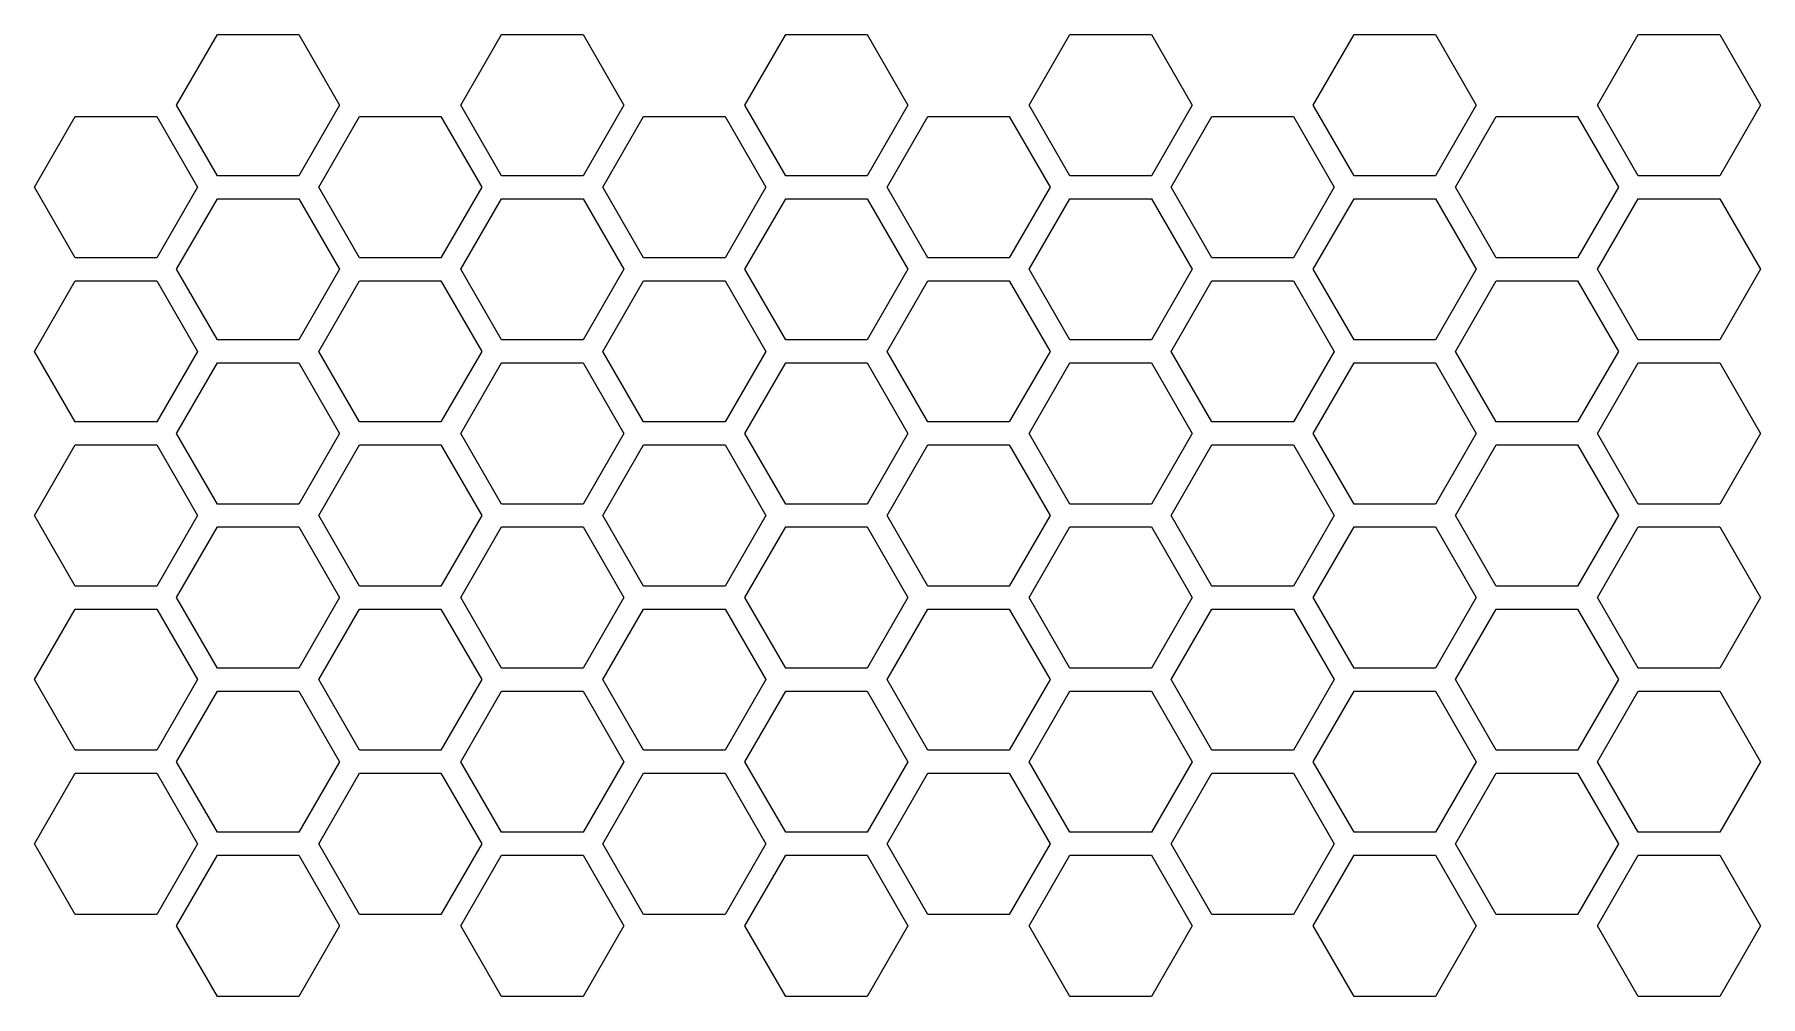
# Model space of a CAD drawing. Extents: x 173 to 390, y -45 to 76.
import ezdxf

# ---------------------------------------------------------------- set-up
doc = ezdxf.new("R2010")
doc.units = 0
doc.layers.add('Layer_1', color=7, linetype='CONTINUOUS')

msp = doc.modelspace()

# ---------------------------------------------------------------- linework, layer by layer
at = {"layer": 'Layer_1', "color": 1}
for points in [[(190.674966, 67.171716), (195.792276, 76.035168), (206.026923, 76.035168), (211.144232, 67.171716), (206.026923, 58.30825), (195.792276, 58.30825)], [(226.364851, 67.171716), (231.482175, 76.035168), (241.716808, 76.035168), (246.834132, 67.171716), (241.716808, 58.30825), (231.482175, 58.30825)], [(262.054678, 67.171716), (267.172002, 76.035168), (277.406649, 76.035168), (282.523959, 67.171716), (277.406635, 58.30825), (267.172002, 58.30825)], [(297.744563, 67.171716), (302.861873, 76.035168), (313.09652, 76.035168), (318.213829, 67.171716), (313.09652, 58.30825), (302.861873, 58.30825)], [(333.434405, 67.171716), (338.551729, 76.035168), (348.786362, 76.035168), (353.903685, 67.171716), (348.786362, 58.30825), (338.551729, 58.30825)], [(369.124261, 67.171716), (374.241585, 76.035168), (384.476218, 76.035168), (389.593541, 67.171716), (384.476218, 58.30825), (374.24157, 58.30825)], [(172.830053, 56.86896), (177.947376, 65.732412), (188.182009, 65.732412), (193.299333, 56.86896), (188.182009, 48.005494), (177.947376, 48.005494)], [(208.51988, 56.86896), (213.637204, 65.732412), (223.871851, 65.732412), (228.98916, 56.86896), (223.871851, 48.005494), (213.637204, 48.005494)], [(244.209765, 56.86896), (249.327074, 65.732412), (259.561721, 65.732412), (264.679031, 56.86896), (259.561721, 48.005494), (249.327074, 48.005494)], [(279.89965, 56.86896), (285.016973, 65.732412), (295.251606, 65.732412), (300.36893, 56.86896), (295.251606, 48.005494), (285.016973, 48.005494)], [(315.589462, 56.86896), (320.706786, 65.732412), (330.941419, 65.732412), (336.058743, 56.86896), (330.941419, 48.005494), (320.706786, 48.005494)], [(351.279362, 56.86896), (356.396671, 65.732412), (366.631318, 65.732412), (371.748628, 56.86896), (366.631318, 48.005494), (356.396671, 48.005494)], [(190.674966, 46.566147), (195.792276, 55.429613), (206.026923, 55.429613), (211.144232, 46.566147), (206.026923, 37.702695), (195.792276, 37.702695)], [(226.364851, 46.566147), (231.482175, 55.429613), (241.716808, 55.429613), (246.834132, 46.566147), (241.716808, 37.702695), (231.482175, 37.702695)], [(262.054678, 46.566147), (267.172002, 55.429613), (277.406649, 55.429613), (282.523959, 46.566147), (277.406635, 37.702695), (267.172002, 37.702695)], [(297.744563, 46.566147), (302.861873, 55.429613), (313.09652, 55.429613), (318.213829, 46.566147), (313.09652, 37.702695), (302.861873, 37.702695)], [(333.434405, 46.566147), (338.551729, 55.429613), (348.786362, 55.429613), (353.903685, 46.566147), (348.786362, 37.702695), (338.551729, 37.702695)], [(369.124261, 46.566147), (374.241585, 55.429613), (384.476218, 55.429613), (389.593541, 46.566147), (384.476218, 37.702695), (374.24157, 37.702695)], [(172.830053, 36.263391), (177.947376, 45.126857), (188.182009, 45.126857), (193.299333, 36.263391), (188.182009, 27.399939), (177.947376, 27.399939)], [(208.51988, 36.263391), (213.637204, 45.126857), (223.871851, 45.126857), (228.98916, 36.263391), (223.871851, 27.399939), (213.637204, 27.399939)], [(244.209765, 36.263391), (249.327074, 45.126857), (259.561721, 45.126857), (264.679031, 36.263391), (259.561721, 27.399939), (249.327074, 27.399939)], [(279.89965, 36.263391), (285.016973, 45.126857), (295.251606, 45.126857), (300.36893, 36.263391), (295.251606, 27.399939), (285.016973, 27.399939)], [(315.589462, 36.263391), (320.706786, 45.126857), (330.941419, 45.126857), (336.058743, 36.263391), (330.941419, 27.399939), (320.706786, 27.399939)], [(351.279362, 36.263391), (356.396671, 45.126857), (366.631318, 45.126857), (371.748628, 36.263391), (366.631318, 27.399939), (356.396671, 27.399939)], [(190.674966, 25.96062), (195.792276, 34.824072), (206.026923, 34.824072), (211.144232, 25.96062), (206.026923, 17.097154), (195.792276, 17.097154)], [(226.364851, 25.96062), (231.482175, 34.824072), (241.716808, 34.824072), (246.834132, 25.96062), (241.716808, 17.097154), (231.482175, 17.097154)], [(262.054678, 25.96062), (267.172002, 34.824072), (277.406649, 34.824072), (282.523959, 25.96062), (277.406635, 17.097154), (267.172002, 17.097154)], [(297.744563, 25.96062), (302.861873, 34.824072), (313.09652, 34.824072), (318.213829, 25.96062), (313.09652, 17.097154), (302.861873, 17.097154)], [(333.434405, 25.96062), (338.551729, 34.824072), (348.786362, 34.824072), (353.903685, 25.96062), (348.786362, 17.097154), (338.551729, 17.097154)], [(369.124261, 25.96062), (374.241585, 34.824072), (384.476218, 34.824072), (389.593541, 25.96062), (384.476218, 17.097154), (374.24157, 17.097154)], [(172.830053, 15.657836), (177.947376, 24.521288), (188.182009, 24.521288), (193.299333, 15.657836), (188.182009, 6.794384), (177.947376, 6.794384)], [(208.51988, 15.657836), (213.637204, 24.521288), (223.871851, 24.521288), (228.98916, 15.657836), (223.871851, 6.794384), (213.637204, 6.794384)], [(244.209765, 15.657836), (249.327074, 24.521288), (259.561721, 24.521288), (264.679031, 15.657836), (259.561721, 6.794384), (249.327074, 6.794384)], [(279.89965, 15.657836), (285.016973, 24.521288), (295.251606, 24.521288), (300.36893, 15.657836), (295.251606, 6.794384), (285.016973, 6.794384)], [(315.589462, 15.657836), (320.706786, 24.521288), (330.941419, 24.521288), (336.058743, 15.657836), (330.941419, 6.794384), (320.706786, 6.794384)], [(351.279362, 15.657836), (356.396671, 24.521288), (366.631318, 24.521288), (371.748628, 15.657836), (366.631318, 6.794384), (356.396671, 6.794384)], [(190.674966, 5.355051), (195.792276, 14.218517), (206.026923, 14.218517), (211.144232, 5.355051), (206.026923, -3.508401), (195.792276, -3.508401)], [(226.364851, 5.355051), (231.482175, 14.218517), (241.716808, 14.218517), (246.834132, 5.355051), (241.716808, -3.508401), (231.482175, -3.508401)], [(262.054678, 5.355051), (267.172002, 14.218517), (277.406649, 14.218517), (282.523959, 5.355051), (277.406635, -3.508401), (267.172002, -3.508401)], [(297.744563, 5.355051), (302.861873, 14.218517), (313.09652, 14.218517), (318.213829, 5.355051), (313.09652, -3.508401), (302.861873, -3.508401)], [(333.434405, 5.355051), (338.551729, 14.218517), (348.786362, 14.218517), (353.903685, 5.355051), (348.786362, -3.508401), (338.551729, -3.508401)], [(369.124261, 5.355051), (374.241585, 14.218517), (384.476218, 14.218517), (389.593541, 5.355051), (384.476218, -3.508401), (374.24157, -3.508401)], [(172.830053, -4.947748), (177.947376, 3.915718), (188.182009, 3.915718), (193.299333, -4.947748), (188.182009, -13.8112), (177.947376, -13.8112)], [(208.51988, -4.947748), (213.637204, 3.915718), (223.871851, 3.915718), (228.98916, -4.947748), (223.871851, -13.8112), (213.637204, -13.8112)], [(244.209765, -4.947748), (249.327074, 3.915718), (259.561721, 3.915718), (264.679031, -4.947748), (259.561721, -13.8112), (249.327074, -13.8112)], [(279.89965, -4.947748), (285.016973, 3.915718), (295.251606, 3.915718), (300.36893, -4.947748), (295.251606, -13.8112), (285.016973, -13.8112)], [(315.589462, -4.947748), (320.706786, 3.915718), (330.941419, 3.915718), (336.058743, -4.947748), (330.941419, -13.8112), (320.706786, -13.8112)], [(351.279362, -4.947748), (356.396671, 3.915718), (366.631318, 3.915718), (371.748628, -4.947748), (366.631318, -13.8112), (356.396671, -13.8112)], [(190.674966, -15.250475), (195.792276, -6.387023), (206.026923, -6.387023), (211.144232, -15.250475), (206.026923, -24.113942), (195.792276, -24.113942)], [(226.364851, -15.250475), (231.482175, -6.387023), (241.716808, -6.387023), (246.834132, -15.250475), (241.716808, -24.113942), (231.482175, -24.113942)], [(262.054678, -15.250475), (267.172002, -6.387023), (277.406649, -6.387023), (282.523959, -15.250475), (277.406635, -24.113942), (267.172002, -24.113942)], [(297.744563, -15.250475), (302.861873, -6.387023), (313.09652, -6.387023), (318.213829, -15.250475), (313.09652, -24.113942), (302.861873, -24.113942)], [(333.434405, -15.250475), (338.551729, -6.387023), (348.786362, -6.387023), (353.903685, -15.250475), (348.786362, -24.113942), (338.551729, -24.113942)], [(369.124261, -15.250475), (374.241585, -6.387023), (384.476218, -6.387023), (389.593541, -15.250475), (384.476218, -24.113942), (374.24157, -24.113942)], [(172.830053, -25.55326), (177.947376, -16.689808), (188.182009, -16.689808), (193.299333, -25.55326), (188.182009, -34.416712), (177.947376, -34.416712)], [(208.51988, -25.55326), (213.637204, -16.689808), (223.871851, -16.689808), (228.98916, -25.55326), (223.871851, -34.416712), (213.637204, -34.416712)], [(244.209765, -25.55326), (249.327074, -16.689808), (259.561721, -16.689808), (264.679031, -25.55326), (259.561721, -34.416712), (249.327074, -34.416712)], [(279.89965, -25.55326), (285.016973, -16.689808), (295.251606, -16.689808), (300.36893, -25.55326), (295.251606, -34.416712), (285.016973, -34.416712)], [(315.589462, -25.55326), (320.706786, -16.689808), (330.941419, -16.689808), (336.058743, -25.55326), (330.941419, -34.416712), (320.706786, -34.416712)], [(351.279362, -25.55326), (356.396671, -16.689808), (366.631318, -16.689808), (371.748628, -25.55326), (366.631318, -34.416712), (356.396671, -34.416712)], [(190.674966, -35.856045), (195.792276, -26.992578), (206.026923, -26.992578), (211.144232, -35.856045), (206.026923, -44.719497), (195.792276, -44.719497)], [(226.364851, -35.856045), (231.482175, -26.992578), (241.716808, -26.992578), (246.834132, -35.856045), (241.716808, -44.719497), (231.482175, -44.719497)], [(262.054678, -35.856045), (267.172002, -26.992578), (277.406649, -26.992578), (282.523959, -35.856045), (277.406635, -44.719497), (267.172002, -44.719497)], [(297.744563, -35.856045), (302.861873, -26.992578), (313.09652, -26.992578), (318.213829, -35.856045), (313.09652, -44.719497), (302.861873, -44.719497)], [(333.434405, -35.856045), (338.551729, -26.992578), (348.786362, -26.992578), (353.903685, -35.856045), (348.786362, -44.719497), (338.551729, -44.719497)], [(369.124261, -35.856045), (374.241585, -26.992578), (384.476218, -26.992578), (389.593541, -35.856045), (384.476218, -44.719497), (374.24157, -44.719497)]]:
    msp.add_lwpolyline(points, close=True, dxfattribs=at)

doc.saveas('drawing.dxf')
